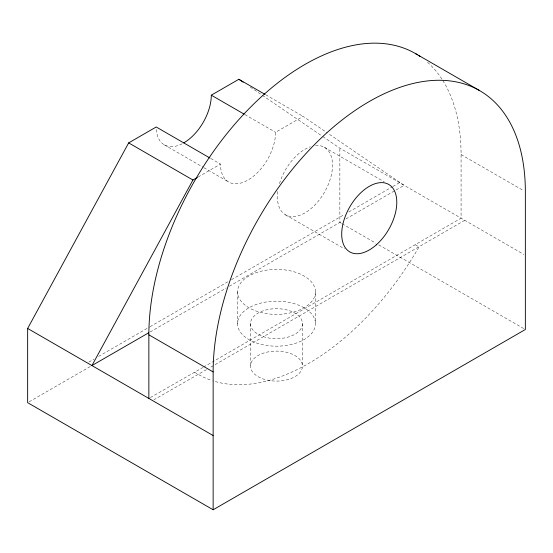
<?xml version="1.0" encoding="UTF-8"?>
<svg xmlns="http://www.w3.org/2000/svg" width="553" height="553" viewBox="0 0 553 553"><rect width="100%" height="100%" fill="white"/><g stroke="black" fill="none" stroke-linecap="round" stroke-linejoin="round"><path stroke-width="0.41" stroke-dasharray="2.77 2.07" d="M203.532 367.088L461.071 218.179L461.071 154.564A220.765 127.46 -60 0 0 442.642 80.233M464.741 220.301L209.442 367.918M198.147 177.001L220.488 164.103A38.959 22.493 -60 0 0 248.034 180.008A38.959 22.493 -60 0 0 275.581 132.291L303.127 116.393L327.314 132.893M88.833 362.049L94.058 359.035M98.538 356.443L149.331 327.12M150.077 326.692L227.76 281.843M231.493 279.687L344.277 214.571M348.756 211.986L392.077 186.976M392.824 186.541L399.549 182.663M29.143 401.817L90.388 366.452M150.146 331.952L226.371 287.947M229.315 286.247L342.148 221.103M345.881 218.947L404.139 185.31L328.026 133.377M150.361 397.579L202.785 367.524M206.463 369.639L154.031 399.695M461.071 154.564L523.857 190.813M265.758 94.812L303.127 116.393M322.786 136.55L339.86 148.204L523.857 254.428M324.445 147.326L384.238 181.854M244.938 114.602L275.581 132.291M415.351 244.799L419.022 246.921A220.765 127.46 -60 0 1 212.801 380.81M341.353 223.288L339.86 222.424L339.86 148.204M342.107 223.716L375.764 243.154M378.757 244.875L524.603 329.083M210.769 158.497L220.488 164.103M164.276 144.831L203.145 167.269M203.891 167.697L228.555 181.937M285.486 214.806L344.533 248.898M194.58 372.259L198.257 374.381A220.765 127.46 -60 0 0 211.993 380.54M250.233 87.042L261.61 94.812M262.322 95.296L322.074 136.066M315.459 291.873A38.959 22.493 0 0 1 257.021 311.353A38.959 22.493 0 0 1 257.021 272.394A38.959 22.493 0 0 1 315.459 291.873L315.459 323.685A38.959 22.493 0 0 1 257.021 343.164A38.959 22.493 0 0 1 257.021 304.205A38.959 22.493 0 0 1 315.459 323.685M302.47 323.685A25.97 14.993 0 0 1 263.511 336.666A25.97 14.993 0 0 1 263.511 310.696A25.97 14.993 0 0 1 302.47 323.685L302.47 366.093A25.97 14.993 0 0 1 263.511 379.082A25.97 14.993 0 0 1 263.511 353.111A25.97 14.993 0 0 1 302.47 366.093M250.53 323.685L250.53 366.093M237.541 291.873L237.541 323.685M315.507 145.591A38.959 22.493 -60 0 1 331.053 176.234A38.959 22.493 -60 0 1 297.839 215.912A38.959 22.493 -60 0 1 277.945 190.46M279.514 183.589A38.959 22.493 -60 0 1 310.344 146.766M427.559 62.316A220.765 127.46 -60 0 1 442.186 79.521M182.158 143.766A38.959 22.493 -60 0 1 156.25 128.808"/><path stroke-width="0.83" d="M213.14 509.769L213.14 371.927A220.765 127.46 -60 0 1 369.245 101.545A220.765 127.46 -60 0 1 525.35 191.67L525.35 329.512L213.14 509.769L27.65 402.674L27.65 328.454L128.662 142.895L156.209 126.99L210.022 158.061M197.407 177.43L192.935 180.008L91.929 365.568L148.695 332.788M183.755 142.895A38.959 22.493 -60 0 0 211.301 95.185L238.855 79.279L265.011 94.383M415.351 53.503L479.631 90.609M211.301 95.185L244.191 114.174M128.662 142.895L192.935 180.008M417.494 54.788A220.765 127.46 -60 0 0 246.645 111.16A220.765 127.46 -60 0 0 148.861 334.814L213.14 371.927M27.65 328.454L213.14 435.543M238.855 79.279L243.12 82.19M148.861 334.814L148.861 398.437M418.898 55.687A220.765 127.46 -60 0 1 420.287 56.62M376.372 244.792A38.959 22.493 -60 0 0 388.724 184.439A38.959 22.493 -60 0 0 342.639 225.306A38.959 22.493 -60 0 0 376.372 244.792"/></g></svg>
